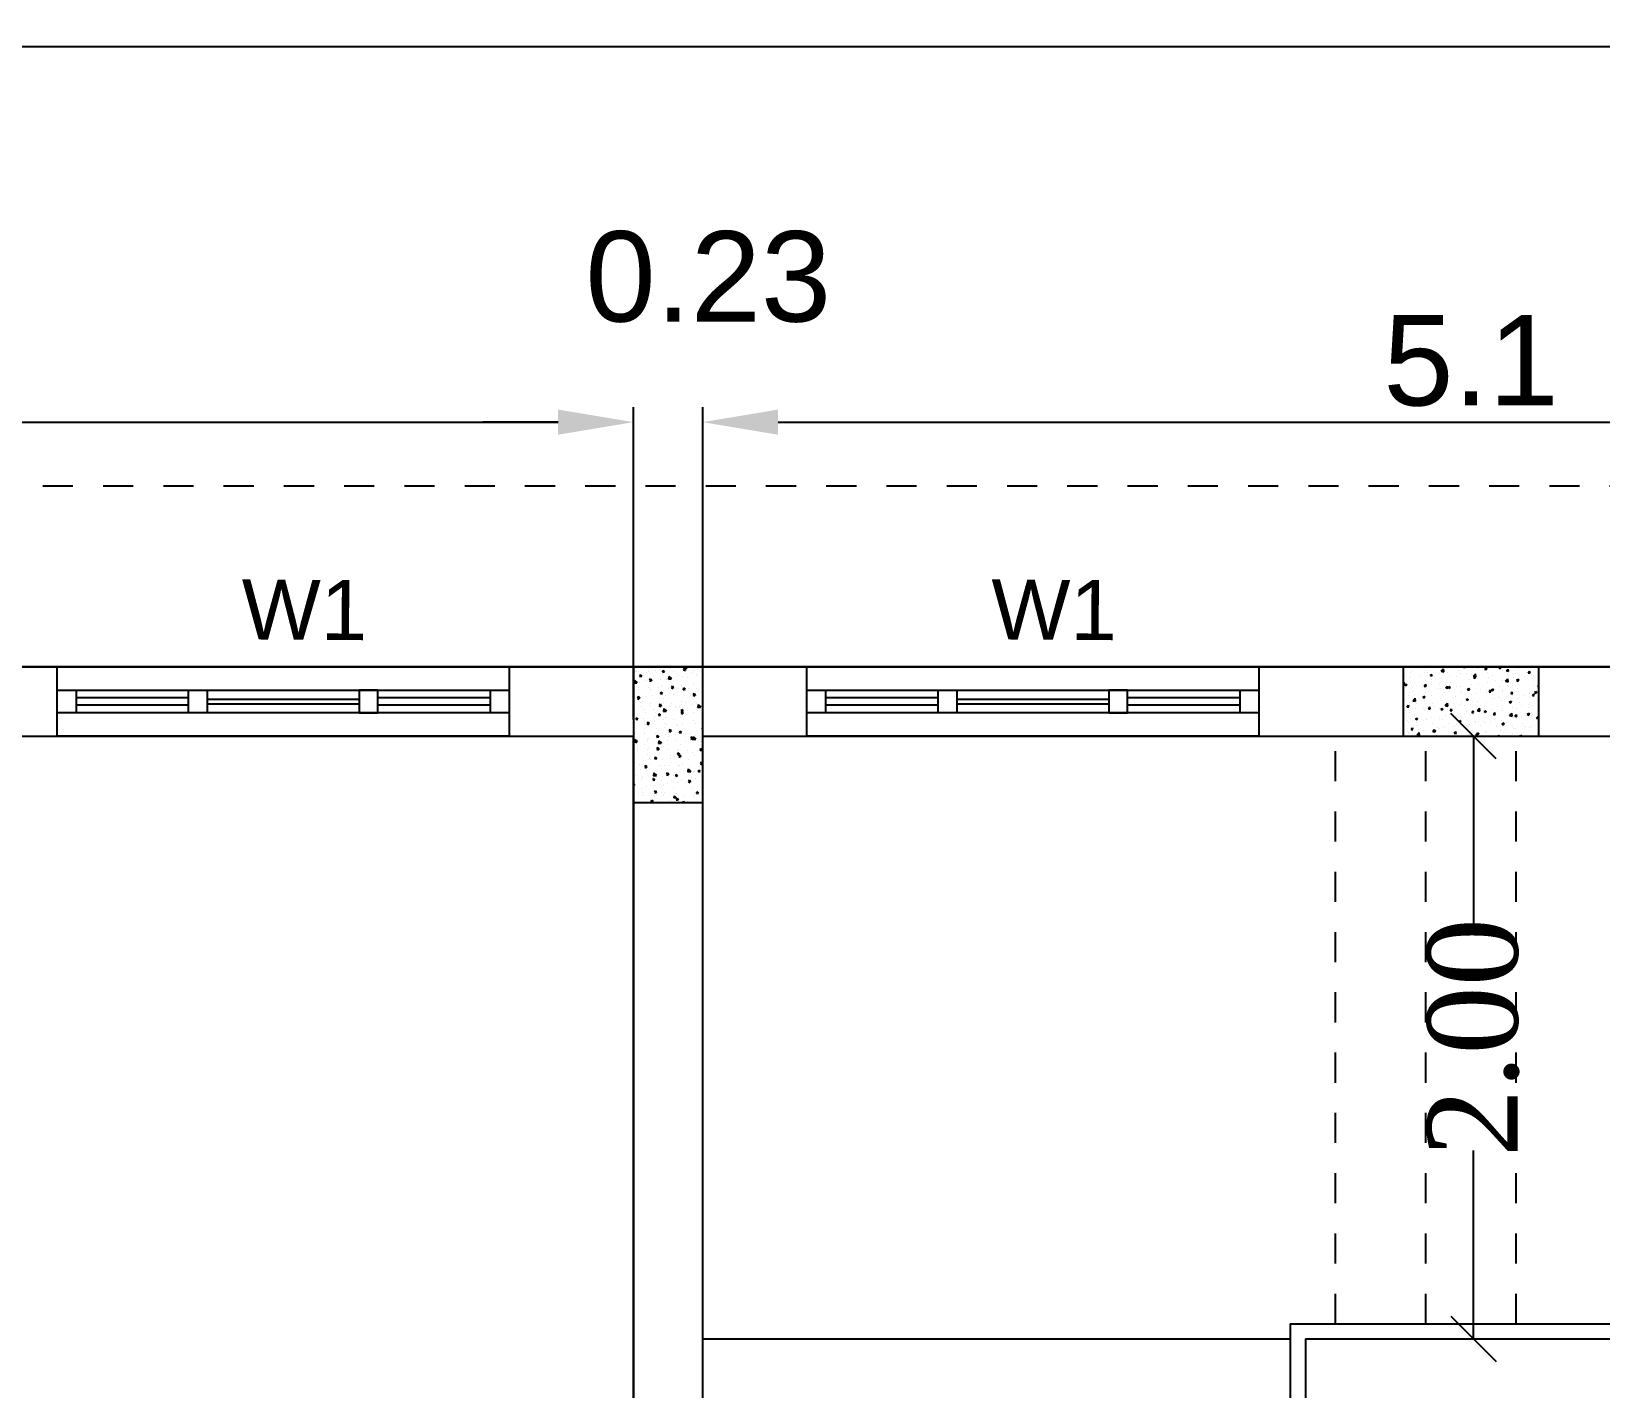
# Model space of a CAD drawing. Header units: metres. Extents: x 0 to 2048, y 111 to 219.
# Drawn here: x 1834.12 to 1839.33, y 174.94 to 179.44 of the extents above; entities that cross this region are included whole.
import ezdxf

# ---------------------------------------------------------------- set-up
doc = ezdxf.new("R2010")
doc.units = ezdxf.units.M
doc.header["$LTSCALE"] = 0.5
doc.header["$MEASUREMENT"] = 0
doc.header["$PDMODE"] = 3
doc.linetypes.add('( Dashed )', pattern=[0.75, 0.5, -0.25])
doc.linetypes.add('CONTIN', pattern=[0])
doc.layers.add('BLK_1_FLR_0_BLT_UP_AREA', color=27, linetype='Continuous')
doc.layers.add('BLK_1_FLR_0_REGULAR_ROOM_1', color=3, linetype='Continuous')
doc.layers.add('layout bou', color=1, linetype='Continuous', lineweight=60)
doc.layers.add('layout bou @ 1', color=1, linetype='Continuous', lineweight=60)
doc.styles.add('200LT_S', font='arial.ttf', dxfattribs={"height": 0.3})
doc.styles.add('Isa-', font='times.ttf')
doc.styles.add('PATTA & SITE', font='arial.ttf', dxfattribs={"height": 1.5})
doc.styles.get("Standard").update_dxf_attribs({"font": ''})
doc.styles.get('Standard').set_extended_font_data('Arial Black')
doc.dimstyles.new('Building Arrow', dxfattribs={"dimscale": 0, "dimtxt": 1, "dimasz": 1, "dimexe": 0.18, "dimexo": 0.0625, "dimgap": 0.09, "dimtad": 0, "dimdec": 1, "dimzin": 0, "dimdsep": 46, "dimtxsty": 'Standard', "dimcen": 0.09, "dimse1": 1, "dimse2": 1, "dimclrt": 7, "dimadec": 1, "dimazin": 0, "dimtfac": 1, "dimtdec": 1, "dimtofl": 0, "dimtmove": 0, "dimatfit": 3, "dimfxl": 0, "dimtolj": 1, "dimtzin": 0, "dimarcsym": 0})
doc.dimstyles.new('STANDARD$0', dxfattribs={"dimtxt": 0.5, "dimasz": 0.1, "dimexe": 2, "dimexo": 2, "dimgap": 0, "dimtad": 0, "dimzin": 0, "dimdsep": 46, "dimtxsty": 'Standard', "dimblk": 'OBLIQUE', "dimcen": -0.0625, "dimse1": 1, "dimse2": 1, "dimclrd": 3, "dimclre": 9, "dimadec": 0, "dimazin": 0, "dimtfac": 1, "dimtix": 1, "dimtofl": 0, "dimtmove": 2, "dimatfit": 3, "dimldrblk": 'OBLIQUE', "dimfxl": 0, "dimtolj": 1, "dimtzin": 0, "dimarcsym": 0})

# ---------------------------------------------------------------- blocks, each defined once
blk = doc.blocks.new('*D9')
at = {"layer": 'Defpoints', "color": 0, "lineweight": -3}
for p in [(1764.1257, 208.0316), (1764.1257, 208.0316), (1929.9765, 145.7045)]:
    blk.add_point(p, dxfattribs=at)
at = {"layer": 'layout bou', "color": 0, "lineweight": -2}
for p, q in [((1765.0618, 207.6799), (1845.0867, 177.6063)), ((1929.0405, 146.0562), (1849.0155, 176.1298))]:
    blk.add_line(p, q, dxfattribs=at)
at = {"layer": 'layout bou', "color": 0, "lineweight": -3}
for points in [[(1765.1204, 207.8359), (1765.0031, 207.5239), (1764.1257, 208.0316)], [(1929.0991, 146.2122), (1928.9818, 145.9002), (1929.9765, 145.7045)]]:
    blk.add_solid(points, dxfattribs=at)
at = {"layer": 'layout bou', "color": 7, "lineweight": 15, "insert": (1847.0511, 176.868), "char_height": 1, "attachment_point": 5, "rotation": 339.4036}
blk.add_mtext('\\A1;177.2', dxfattribs=at)
blk = doc.blocks.new('_Oblique')
at = {"color": 0, "linetype": 'ByBlock', "lineweight": -2}
blk.add_line((-0.5, -0.5), (0.5, 0.5), dxfattribs=at)
blk = doc.blocks.new('*D38')
at = {"color": 3, "lineweight": -2, "ltscale": 2}
for p, q in [((1838.9068, 177.1047), (1838.9068, 176.4796)), ((1838.9068, 175.1047), (1838.9068, 175.7297))]:
    blk.add_line(p, q, dxfattribs=at)
at = {"layer": 'Defpoints', "color": 0, "lineweight": -3, "ltscale": 2}
for p in [(1838.8989, 177.1047), (1838.9068, 177.1047), (1838.8989, 175.1047)]:
    blk.add_point(p, dxfattribs=at)
at = {"color": 3, "lineweight": -2, "ltscale": 2, "xscale": 0.15, "yscale": 0.15, "zscale": 0.15}
for p, rotation in [((1838.9068, 177.1047), 90), ((1838.9068, 175.1047), 270)]:
    blk.add_blockref('_Oblique', p, dxfattribs=dict(at, rotation=rotation))
at = {"color": 0, "lineweight": -3, "ltscale": 2, "insert": (1838.9068, 176.1047), "char_height": 0.3, "attachment_point": 5, "rotation": 90, "style": 'Isa-'}
blk.add_mtext('\\A1;2.00', dxfattribs=at)

msp = doc.modelspace()

# ---------------------------------------------------------------- linework, layer by layer
at = {"color": 7, "lineweight": -3}
for p, q in [((1822.67887, 179.39237), (1852.67887, 179.39237)), ((1831.21887, 178.14642), (1835.86887, 178.14642)), ((1835.86887, 178.14642), (1835.61887, 178.14642)), ((1836.59887, 178.14642), (1841.19887, 178.14642)), ((1836.59887, 178.14642), (1836.84887, 178.14642))]:
    msp.add_line(p, q, dxfattribs=at)
at = {"color": 252, "lineweight": -3}
for p, q in [((1836.11887, 177.15967), (1836.11887, 178.19642)), ((1836.11887, 177.15967), (1836.11887, 178.19642)), ((1836.34887, 177.15467), (1836.34887, 178.19642)), ((1836.34887, 177.15467), (1836.34887, 178.19642))]:
    msp.add_line(p, q, dxfattribs=at)
at = {"linetype": '( Dashed )', "lineweight": -3, "ltscale": 0.0008}
for p, q in [((1825.35887, 177.93467), (1853.52887, 177.93467)), ((1838.44887, 175.15467), (1838.44887, 177.10467)), ((1838.74887, 175.15467), (1838.74887, 177.10467)), ((1839.04887, 175.15467), (1839.04887, 177.10467))]:
    msp.add_line(p, q, dxfattribs=at)
at = {"color": 0, "lineweight": -3}
for p, q in [((1822.42887, 177.33467), (1852.92887, 177.33467)), ((1822.42887, 177.33467), (1852.92887, 177.33467)), ((1830.96887, 177.10467), (1836.11887, 177.10467)), ((1836.11887, 172.10467), (1836.11887, 177.10467)), ((1836.34887, 171.87467), (1836.34887, 177.10467)), ((1836.34887, 177.10467), (1841.44887, 177.10467))]:
    msp.add_line(p, q, dxfattribs=at)
at = {"color": 8, "lineweight": -3}
msp.add_line((1822.42887, 177.33467), (1852.92887, 177.33467), dxfattribs=at)
at = {"lineweight": -3}
for p, q in [((1834.20667, 177.33467, 0), (1835.70667, 177.33467, 0)), ((1836.12251, 177.28926), (1836.12113, 177.28037)), ((1836.12284, 177.28895), (1836.13096, 177.28116)), ((1836.12616, 177.31892), (1836.12616, 177.31892)), ((1836.12626, 177.33174), (1836.12626, 177.33174)), ((1836.12988, 177.31765), (1836.12988, 177.31765)), ((1836.13429, 177.32057), (1836.13429, 177.32057)), ((1836.14084, 177.30874), (1836.14032, 177.30276)), ((1836.14032, 177.30276), (1836.14658, 177.30392)), ((1836.14084, 177.30874), (1836.14659, 177.30392)), ((1836.16317, 177.31643), (1836.16317, 177.31643)), ((1836.16366, 177.29076), (1836.16366, 177.29076)), ((1836.17044, 177.3193), (1836.17044, 177.3193)), ((1836.17117, 177.29879), (1836.17117, 177.29879)), ((1836.17584, 177.29442), (1836.17248, 177.28944)), ((1836.17248, 177.28945), (1836.17853, 177.28742)), ((1836.17373, 177.29427), (1836.17373, 177.29427)), ((1836.17584, 177.29442), (1836.17853, 177.28742)), ((1836.17709, 177.31184), (1836.17709, 177.31184)), ((1836.19312, 177.32275), (1836.19312, 177.32275)), ((1836.19646, 177.31522), (1836.19646, 177.31522)), ((1836.20988, 177.29299), (1836.20988, 177.29299)), ((1836.21606, 177.32261), (1836.21554, 177.31663)), ((1836.21554, 177.31664), (1836.2218, 177.3178)), ((1836.21606, 177.32261), (1836.22181, 177.31779)), ((1836.22819, 177.29237), (1836.22819, 177.29237)), ((1836.22975, 177.314), (1836.22975, 177.314)), ((1836.23647, 177.30252), (1836.23509, 177.29363)), ((1836.2351, 177.29363), (1836.2446, 177.29474)), ((1836.2368, 177.30221), (1836.24492, 177.29442)), ((1836.24101, 177.32984), (1836.24101, 177.32984)), ((1836.25279, 177.31862), (1836.25279, 177.31862)), ((1836.26304, 177.31278), (1836.26304, 177.31278)), ((1836.26785, 177.30477), (1836.26785, 177.30477)), ((1836.28045, 177.30353), (1836.28045, 177.30353)), ((1836.28128, 177.32586), (1836.28128, 177.32586)), ((1836.28862, 177.32978), (1836.28526, 177.3248)), ((1836.28526, 177.32481), (1836.2913, 177.32278)), ((1836.28862, 177.32978), (1836.2913, 177.32278)), ((1836.29075, 177.33051), (1836.29702, 177.33167)), ((1836.29112, 177.33467), (1836.29076, 177.33051)), ((1836.29344, 177.33467), (1836.29703, 177.33167)), ((1836.29633, 177.31157), (1836.29633, 177.31157)), ((1836.2978, 177.29849), (1836.2978, 177.29849)), ((1836.3149, 177.3151), (1836.3149, 177.3151)), ((1836.31975, 177.32246), (1836.31975, 177.32246)), ((1836.32962, 177.31035), (1836.32962, 177.31035)), ((1836.33238, 177.30638), (1836.33238, 177.30638)), ((1836.69467, 177.33467, 0), (1838.19467, 177.33467)), ((1838.68608, 177.30556), (1838.68608, 177.30556)), ((1838.69344, 177.3007), (1838.69344, 177.3007)), ((1838.69819, 177.31542), (1838.69819, 177.31542)), ((1838.70216, 177.31818), (1838.70216, 177.31818)), ((1838.73131, 177.30569), (1838.73131, 177.30569)), ((1838.7444, 177.31557), (1838.7444, 177.31557)), ((1838.74748, 177.28854), (1838.74748, 177.28854)), ((1838.7487, 177.32183), (1838.7487, 177.32183)), ((1838.75554, 177.31593), (1838.75554, 177.31593)), ((1838.76278, 177.30667), (1838.76979, 177.30936)), ((1838.76278, 177.30667), (1838.76776, 177.30332)), ((1838.76775, 177.30332), (1838.76978, 177.30936)), ((1838.76836, 177.29361), (1838.76836, 177.29361)), ((1838.79447, 177.31401), (1838.79447, 177.31401)), ((1838.79942, 177.29603), (1838.79942, 177.29603)), ((1838.79949, 177.31969), (1838.80838, 177.31831)), ((1838.7998, 177.32002), (1838.80759, 177.32813)), ((1838.80064, 177.32932), (1838.80064, 177.32932)), ((1838.80272, 177.32558), (1838.80272, 177.32558)), ((1838.80838, 177.31831), (1838.80727, 177.32781)), ((1838.80892, 177.31367), (1838.80892, 177.31367)), ((1838.8195, 177.3173), (1838.8195, 177.3173)), ((1838.82668, 177.30362), (1838.82668, 177.30362)), ((1838.85076, 177.30308), (1838.85076, 177.30308)), ((1838.85738, 177.32229), (1838.85738, 177.32229)), ((1838.86231, 177.31141), (1838.86231, 177.31141)), ((1838.87336, 177.33348), (1838.87436, 177.33467)), ((1838.87336, 177.33348), (1838.87933, 177.33295)), ((1838.87933, 177.33295), (1838.87901, 177.33467)), ((1838.885, 177.31363), (1838.885, 177.31363)), ((1838.89422, 177.29116), (1838.89422, 177.29116)), ((1838.90128, 177.30948), (1838.90128, 177.30948)), ((1838.90621, 177.30314), (1838.9151, 177.30176)), ((1838.9065, 177.29866), (1838.9135, 177.30135)), ((1838.9065, 177.29866), (1838.91147, 177.29531)), ((1838.90653, 177.30346), (1838.91431, 177.31158)), ((1838.91147, 177.29531), (1838.91349, 177.30135)), ((1838.9151, 177.30176), (1838.914, 177.31126)), ((1838.91569, 177.30916), (1838.91569, 177.30916)), ((1838.91926, 177.29446), (1838.91926, 177.29446)), ((1838.92053, 177.3306), (1838.92053, 177.3306)), ((1838.94332, 177.32364), (1838.94332, 177.32364)), ((1838.94508, 177.3272), (1838.9499, 177.33295)), ((1838.94508, 177.3272), (1838.95106, 177.32668)), ((1838.94557, 177.3339), (1838.94557, 177.3339)), ((1838.95106, 177.32668), (1838.9499, 177.33294)), ((1838.95321, 177.31698), (1838.95321, 177.31698)), ((1838.95713, 177.29944), (1838.95713, 177.29944)), ((1838.96907, 177.3069), (1838.96907, 177.3069)), ((1838.98151, 177.28865), (1838.98151, 177.28865)), ((1838.99052, 177.33092), (1838.99752, 177.3336)), ((1838.99052, 177.33092), (1838.99549, 177.32756)), ((1838.99549, 177.32756), (1838.99752, 177.3336)), ((1839.00164, 177.33365), (1839.00164, 177.33365)), ((1839.00334, 177.29073), (1839.00334, 177.29073)), ((1839.00456, 177.32402), (1839.00456, 177.32402)), ((1839.01294, 177.28658), (1839.02183, 177.2852)), ((1839.01325, 177.28691), (1839.02104, 177.29503)), ((1839.01681, 177.32093), (1839.02163, 177.32667)), ((1839.01681, 177.32093), (1839.02279, 177.3204)), ((1839.02029, 177.30776), (1839.02029, 177.30776)), ((1839.02182, 177.28521), (1839.02072, 177.29471)), ((1839.02278, 177.3204), (1839.02163, 177.32667)), ((1839.02245, 177.30465), (1839.02245, 177.30465)), ((1839.03983, 177.29866), (1839.03983, 177.29866)), ((1839.04532, 177.31105), (1839.04532, 177.31105)), ((1839.05021, 177.29065), (1839.05721, 177.29334)), ((1839.05021, 177.29065), (1839.05518, 177.2873)), ((1839.05385, 177.29713), (1839.05385, 177.29713)), ((1839.05507, 177.33042), (1839.05507, 177.33042)), ((1839.05518, 177.2873), (1839.05721, 177.29334)), ((1839.07583, 177.30239), (1839.07583, 177.30239)), ((1839.08319, 177.31604), (1839.08319, 177.31604)), ((1839.08853, 177.31465), (1839.09451, 177.31413)), ((1839.08854, 177.31465), (1839.09336, 177.3204)), ((1839.09451, 177.31413), (1839.09335, 177.32039)), ((1839.09815, 177.30867), (1839.09815, 177.30867)), ((1839.10579, 177.30463), (1839.10579, 177.30463)), ((1839.12004, 177.28491), (1839.12004, 177.28491)), ((1834.6422, 177.23212, 0), (1834.26889, 177.23212, 0)), ((1835.64445, 177.23212, 0), (1835.27114, 177.23212, 0)), ((1836.12113, 177.28037), (1836.13063, 177.28148)), ((1836.12401, 177.27835), (1836.12401, 177.27835)), ((1836.13558, 177.23473), (1836.13222, 177.22975)), ((1836.13457, 177.23701), (1836.13404, 177.23103)), ((1836.13404, 177.23104), (1836.14031, 177.23219)), ((1836.13457, 177.23701), (1836.14031, 177.23219)), ((1836.13558, 177.23473), (1836.13826, 177.22773)), ((1836.13617, 177.2606), (1836.13617, 177.2606)), ((1836.13629, 177.26714), (1836.13629, 177.26714)), ((1836.13928, 177.2827), (1836.13928, 177.2827)), ((1836.1614, 177.23737), (1836.1614, 177.23737)), ((1836.16958, 177.26592), (1836.16958, 177.26592)), ((1836.17484, 177.25846), (1836.17484, 177.25846)), ((1836.17872, 177.25639), (1836.17872, 177.25639)), ((1836.18118, 177.24047), (1836.18118, 177.24047)), ((1836.20287, 177.26471), (1836.20287, 177.26471)), ((1836.20313, 177.26443), (1836.20313, 177.26443)), ((1836.20979, 177.25089), (1836.20926, 177.24491)), ((1836.20926, 177.24491), (1836.21553, 177.24607)), ((1836.20979, 177.25089), (1836.21553, 177.24606)), ((1836.21317, 177.26796), (1836.21317, 177.26796)), ((1836.22594, 177.23899), (1836.22594, 177.23899)), ((1836.23615, 177.26349), (1836.23615, 177.26349)), ((1836.24835, 177.27009), (1836.245, 177.26511)), ((1836.245, 177.26512), (1836.25104, 177.26309)), ((1836.24835, 177.27009), (1836.25104, 177.26309)), ((1836.24932, 177.26669), (1836.24932, 177.26669)), ((1836.25262, 177.24165), (1836.25262, 177.24165)), ((1836.2628, 177.2603), (1836.2628, 177.2603)), ((1836.26559, 177.25139), (1836.26559, 177.25139)), ((1836.26944, 177.26227), (1836.26944, 177.26227)), ((1836.27902, 177.27247), (1836.27902, 177.27247)), ((1836.28501, 177.26476), (1836.28448, 177.25878)), ((1836.28448, 177.25879), (1836.29075, 177.25994)), ((1836.28501, 177.26476), (1836.29075, 177.25994)), ((1836.28876, 177.24038), (1836.28876, 177.24038)), ((1836.30273, 177.26106), (1836.30273, 177.26106)), ((1836.30781, 177.24018), (1836.30781, 177.24018)), ((1836.32087, 177.24576), (1836.31751, 177.24078)), ((1836.31751, 177.24079), (1836.32356, 177.23876)), ((1836.31989, 177.27723), (1836.31989, 177.27723)), ((1836.32087, 177.24576), (1836.32356, 177.23875)), ((1836.32976, 177.26414), (1836.32976, 177.26414)), ((1836.33012, 177.253), (1836.33012, 177.253)), ((1836.33602, 177.25984), (1836.33602, 177.25984)), ((1837.1302, 177.23212, 0), (1836.75689, 177.23212, 0)), ((1838.13245, 177.23212, 0), (1837.75914, 177.23212, 0)), ((1838.67387, 177.27925), (1838.67688, 177.28283)), ((1838.67387, 177.27693), (1838.67803, 177.27656)), ((1838.67803, 177.27656), (1838.67687, 177.28283)), ((1838.67876, 177.27442), (1838.68576, 177.27711)), ((1838.67876, 177.27442), (1838.68374, 177.27106)), ((1838.68269, 177.26708), (1838.68269, 177.26708)), ((1838.68373, 177.27106), (1838.68576, 177.27711)), ((1838.68992, 177.23859), (1838.68992, 177.23859)), ((1838.69576, 177.24885), (1838.69576, 177.24885)), ((1838.69697, 177.28214), (1838.69697, 177.28214)), ((1838.70377, 177.25365), (1838.70377, 177.25365)), ((1838.70501, 177.26625), (1838.70501, 177.26625)), ((1838.71005, 177.2836), (1838.71005, 177.2836)), ((1838.73607, 177.26483), (1838.73607, 177.26483)), ((1838.73845, 177.23416), (1838.74545, 177.23684)), ((1838.73845, 177.23416), (1838.74343, 177.2308)), ((1838.74186, 177.23512), (1838.74186, 177.23512)), ((1838.74342, 177.2308), (1838.74545, 177.23685)), ((1838.74378, 177.27081), (1838.7486, 177.27655)), ((1838.74378, 177.27081), (1838.74976, 177.27029)), ((1838.74627, 177.25525), (1838.74627, 177.25525)), ((1838.74824, 177.2486), (1838.74824, 177.2486)), ((1838.74975, 177.27028), (1838.7486, 177.27655)), ((1838.75715, 177.25139), (1838.75715, 177.25139)), ((1838.76689, 177.23842), (1838.76689, 177.23842)), ((1838.76816, 177.27456), (1838.76816, 177.27456)), ((1838.78945, 177.26257), (1838.78945, 177.26257)), ((1838.7932, 177.27786), (1838.7932, 177.27786)), ((1838.79821, 177.26275), (1838.79821, 177.26275)), ((1838.80476, 177.2434), (1838.80476, 177.2434)), ((1838.80656, 177.25861), (1838.80656, 177.25861)), ((1838.81053, 177.24914), (1838.81053, 177.24914)), ((1838.81551, 177.26453), (1838.82033, 177.27028)), ((1838.81551, 177.26453), (1838.82148, 177.26401)), ((1838.82148, 177.26401), (1838.82032, 177.27028)), ((1838.82248, 177.26641), (1838.82948, 177.2691)), ((1838.82248, 177.26641), (1838.82745, 177.26305)), ((1838.82745, 177.26306), (1838.82947, 177.2691)), ((1838.83107, 177.28285), (1838.83107, 177.28285)), ((1838.84283, 177.26031), (1838.84283, 177.26031)), ((1838.84833, 177.2365), (1838.84833, 177.2365)), ((1838.84955, 177.26979), (1838.84955, 177.26979)), ((1838.86392, 177.24688), (1838.86392, 177.24688)), ((1838.86487, 177.26862), (1838.86487, 177.26862)), ((1838.86792, 177.25172), (1838.86792, 177.25172)), ((1838.88723, 177.25826), (1838.89205, 177.264)), ((1838.88723, 177.25826), (1838.89321, 177.25774)), ((1838.8932, 177.25773), (1838.89205, 177.264)), ((1838.89295, 177.25502), (1838.89295, 177.25502)), ((1838.89621, 177.25806), (1838.89621, 177.25806)), ((1838.89884, 177.2429), (1838.89884, 177.2429)), ((1838.90006, 177.27619), (1838.90006, 177.27619)), ((1838.9173, 177.24463), (1838.9173, 177.24463)), ((1838.92319, 177.27864), (1838.92319, 177.27864)), ((1838.93082, 177.26), (1838.93082, 177.26)), ((1838.9496, 177.2558), (1838.9496, 177.2558)), ((1838.95078, 177.2504), (1838.95078, 177.2504)), ((1838.952, 177.28369), (1838.952, 177.28369)), ((1838.95896, 177.25198), (1838.96378, 177.25773)), ((1838.95896, 177.25198), (1838.96494, 177.25146)), ((1838.96493, 177.25146), (1838.96377, 177.25773)), ((1838.96619, 177.2584), (1838.97319, 177.26109)), ((1838.96619, 177.2584), (1838.97116, 177.25505)), ((1838.97068, 177.24237), (1838.97068, 177.24237)), ((1838.97116, 177.25505), (1838.97319, 177.26109)), ((1838.99271, 177.23217), (1838.99271, 177.23217)), ((1838.99398, 177.26832), (1838.99398, 177.26832)), ((1839.00213, 177.25744), (1839.00213, 177.25744)), ((1839.00298, 177.25355), (1839.00298, 177.25355)), ((1839.01901, 177.27161), (1839.01901, 177.27161)), ((1839.02406, 177.24012), (1839.02406, 177.24012)), ((1839.03058, 177.23716), (1839.03058, 177.23716)), ((1839.03068, 177.24571), (1839.03551, 177.25145)), ((1839.03068, 177.24571), (1839.03666, 177.24519)), ((1839.03666, 177.24518), (1839.0355, 177.25145)), ((1839.0357, 177.23899), (1839.0357, 177.23899)), ((1839.05264, 177.26384), (1839.05264, 177.26384)), ((1839.05636, 177.25129), (1839.05636, 177.25129)), ((1839.05689, 177.2766), (1839.05689, 177.2766)), ((1839.07745, 177.23786), (1839.07745, 177.23786)), ((1839.09374, 177.24547), (1839.09374, 177.24547)), ((1839.09402, 177.249), (1839.09402, 177.249)), ((1839.10241, 177.23943), (1839.10723, 177.24518)), ((1839.10241, 177.23943), (1839.10839, 177.23891)), ((1839.10336, 177.23805), (1839.10336, 177.23805)), ((1839.10458, 177.27134), (1839.10458, 177.27134)), ((1839.10838, 177.23891), (1839.10723, 177.24518)), ((1839.10974, 177.24904), (1839.10974, 177.24904)), ((1839.1099, 177.25039), (1839.1169, 177.25308)), ((1839.1099, 177.25039), (1839.11488, 177.24704)), ((1839.11487, 177.24704), (1839.1169, 177.25308)), ((1839.11877, 177.24877), (1839.11877, 177.24877)), ((1839.11966, 177.27003), (1839.12387, 177.26938)), ((1839.11997, 177.27036), (1839.12387, 177.27442)), ((1834.6422, 177.20723, 0), (1834.26889, 177.20723, 0)), ((1835.20892, 177.22593, 0), (1834.70442, 177.22592, 0)), ((1835.20892, 177.21099, 0), (1834.70442, 177.21099, 0)), ((1835.64445, 177.20723, 0), (1835.27114, 177.20723, 0)), ((1836.12175, 177.22497), (1836.12175, 177.22497)), ((1836.13222, 177.22976), (1836.13827, 177.22773)), ((1836.14378, 177.2152), (1836.14378, 177.2152)), ((1836.14618, 177.20228), (1836.14618, 177.20228)), ((1836.14759, 177.21954), (1836.14759, 177.21954)), ((1836.15089, 177.19451), (1836.15089, 177.19451)), ((1836.15915, 177.18399), (1836.15915, 177.18399)), ((1836.17258, 177.20508), (1836.17258, 177.20508)), ((1836.17707, 177.21398), (1836.17707, 177.21398)), ((1836.18703, 177.19324), (1836.18703, 177.19324)), ((1836.19119, 177.18215), (1836.19119, 177.18215)), ((1836.20809, 177.2104), (1836.20474, 177.20542)), ((1836.20474, 177.20543), (1836.21078, 177.2034)), ((1836.20809, 177.2104), (1836.21078, 177.20339)), ((1836.21036, 177.21277), (1836.21036, 177.21277)), ((1836.21314, 177.20611), (1836.21314, 177.20611)), ((1836.21816, 177.23009), (1836.21816, 177.23009)), ((1836.21992, 177.1958), (1836.21854, 177.1869)), ((1836.21855, 177.18691), (1836.22804, 177.18801)), ((1836.22025, 177.19548), (1836.22837, 177.18769)), ((1836.22368, 177.1856), (1836.22368, 177.1856)), ((1836.24365, 177.21155), (1836.24365, 177.21155)), ((1836.2576, 177.20378), (1836.2576, 177.20378)), ((1836.26333, 177.19801), (1836.26333, 177.19801)), ((1836.27281, 177.20198), (1836.27281, 177.20198)), ((1836.27677, 177.21909), (1836.27677, 177.21909)), ((1836.27694, 177.21034), (1836.27694, 177.21034)), ((1836.28061, 177.18607), (1836.27725, 177.18109)), ((1836.27725, 177.1811), (1836.2833, 177.17907)), ((1836.2782, 177.18706), (1836.28447, 177.18822)), ((1836.27873, 177.19303), (1836.27821, 177.18706)), ((1836.27873, 177.19303), (1836.28448, 177.18821)), ((1836.28061, 177.18607), (1836.28329, 177.17906)), ((1836.29206, 177.21534), (1836.29206, 177.21534)), ((1836.31023, 177.20912), (1836.31023, 177.20912)), ((1836.31782, 177.18186), (1836.31782, 177.18186)), ((1836.32787, 177.19962), (1836.32787, 177.19962)), ((1836.3282, 177.21407), (1836.3282, 177.21407)), ((1836.3315, 177.18904), (1836.3315, 177.18904)), ((1836.33388, 177.20905), (1836.3325, 177.20016)), ((1836.33251, 177.20016), (1836.34201, 177.20127)), ((1836.33421, 177.20874), (1836.34233, 177.20095)), ((1836.33977, 177.20582), (1836.33977, 177.20582)), ((1836.34352, 177.2079), (1836.34352, 177.2079)), ((1837.1302, 177.20723, 0), (1836.75689, 177.20723, 0)), ((1837.69692, 177.22593, 0), (1837.19242, 177.22592, 0)), ((1837.69692, 177.21099, 0), (1837.19242, 177.21099, 0)), ((1838.13245, 177.20723, 0), (1837.75914, 177.20723, 0)), ((1838.6787, 177.22681), (1838.6787, 177.22681)), ((1838.68593, 177.20186), (1838.69075, 177.20761)), ((1838.68593, 177.20187), (1838.69191, 177.20134)), ((1838.6919, 177.20134), (1838.69075, 177.20761)), ((1838.69332, 177.18227), (1838.69332, 177.18227)), ((1838.69454, 177.21556), (1838.69454, 177.21556)), ((1838.70602, 177.22228), (1838.71491, 177.2209)), ((1838.70633, 177.2226), (1838.71412, 177.23072)), ((1838.71491, 177.2209), (1838.7138, 177.2304)), ((1838.71555, 177.19568), (1838.71555, 177.19568)), ((1838.71617, 177.214), (1838.71617, 177.214)), ((1838.74058, 177.19898), (1838.74058, 177.19898)), ((1838.74383, 177.18867), (1838.74383, 177.18867)), ((1838.74411, 177.18894), (1838.74411, 177.18894)), ((1838.74505, 177.22196), (1838.74505, 177.22196)), ((1838.75766, 177.19559), (1838.76248, 177.20134)), ((1838.75766, 177.19559), (1838.76363, 177.19507)), ((1838.76363, 177.19506), (1838.76247, 177.20133)), ((1838.76955, 177.21174), (1838.76955, 177.21174)), ((1838.77846, 177.20396), (1838.77846, 177.20396)), ((1838.79577, 177.19617), (1838.79577, 177.19617)), ((1838.79699, 177.22946), (1838.79699, 177.22946)), ((1838.79814, 177.19389), (1838.80515, 177.19658)), ((1838.79814, 177.1939), (1838.80312, 177.19054)), ((1838.80243, 177.19895), (1838.80243, 177.19895)), ((1838.80311, 177.19054), (1838.80514, 177.19658)), ((1838.81275, 177.20572), (1838.82164, 177.20434)), ((1838.81306, 177.20605), (1838.82085, 177.21417)), ((1838.82163, 177.20435), (1838.82053, 177.21385)), ((1838.82294, 177.20948), (1838.82294, 177.20948)), ((1838.82938, 177.18931), (1838.8342, 177.19506)), ((1838.82938, 177.18931), (1838.83536, 177.18879)), ((1838.83535, 177.18879), (1838.8342, 177.19506)), ((1838.84161, 177.21228), (1838.84161, 177.21228)), ((1838.84712, 177.20321), (1838.84712, 177.20321)), ((1838.86075, 177.20896), (1838.86075, 177.20896)), ((1838.86664, 177.21557), (1838.86664, 177.21557)), ((1838.87632, 177.20723), (1838.87632, 177.20723)), ((1838.87821, 177.18112), (1838.87821, 177.18112)), ((1838.88217, 177.22615), (1838.88917, 177.22884)), ((1838.88217, 177.22615), (1838.88714, 177.22279)), ((1838.88471, 177.187), (1838.88471, 177.187)), ((1838.88714, 177.22279), (1838.88916, 177.22884)), ((1838.89763, 177.20961), (1838.89763, 177.20961)), ((1838.90111, 177.18304), (1838.90593, 177.18878)), ((1838.90111, 177.18304), (1838.90708, 177.18252)), ((1838.90452, 177.22056), (1838.90452, 177.22056)), ((1838.90708, 177.18251), (1838.90592, 177.18878)), ((1838.91906, 177.21897), (1838.91906, 177.21897)), ((1838.91947, 177.18917), (1838.92836, 177.18779)), ((1838.91978, 177.1895), (1838.92757, 177.19762)), ((1838.92836, 177.1878), (1838.92725, 177.19729)), ((1838.9297, 177.20497), (1838.9297, 177.20497)), ((1838.94137, 177.18943), (1838.94137, 177.18943)), ((1838.94186, 177.18589), (1838.94886, 177.18857)), ((1838.94186, 177.18589), (1838.94683, 177.18253)), ((1838.94303, 177.19701), (1838.94303, 177.19701)), ((1838.94683, 177.18253), (1838.94885, 177.18857)), ((1838.94835, 177.18382), (1838.94835, 177.18382)), ((1838.94957, 177.21711), (1838.94957, 177.21711)), ((1838.9664, 177.19273), (1838.9664, 177.19273)), ((1838.96767, 177.22887), (1838.96767, 177.22887)), ((1838.97283, 177.17676), (1838.97765, 177.18251)), ((1838.97738, 177.22898), (1838.97738, 177.22898)), ((1838.97881, 177.17624), (1838.97765, 177.18251)), ((1838.98308, 177.20272), (1838.98308, 177.20272)), ((1838.99969, 177.19086), (1838.99969, 177.19086)), ((1839.00091, 177.22415), (1839.00091, 177.22415)), ((1839.00134, 177.20702), (1839.00134, 177.20702)), ((1839.00427, 177.19772), (1839.00427, 177.19772)), ((1839.02588, 177.21814), (1839.03288, 177.22083)), ((1839.02588, 177.21814), (1839.03085, 177.21478)), ((1839.02651, 177.17295), (1839.0343, 177.18107)), ((1839.03085, 177.21479), (1839.03288, 177.22083)), ((1839.03508, 177.17125), (1839.03398, 177.18074)), ((1839.03647, 177.20046), (1839.03647, 177.20046)), ((1839.0502, 177.19726), (1839.0502, 177.19726)), ((1839.05142, 177.23055), (1839.05142, 177.23055)), ((1839.05966, 177.21703), (1839.05966, 177.21703)), ((1839.06743, 177.20603), (1839.06743, 177.20603)), ((1839.08557, 177.17788), (1839.09257, 177.18057)), ((1839.08985, 177.19821), (1839.08985, 177.19821)), ((1839.09054, 177.17452), (1839.09257, 177.18057)), ((1839.09246, 177.20933), (1839.09246, 177.20933)), ((1839.09785, 177.18204), (1839.09785, 177.18204)), ((1839.10214, 177.20476), (1839.10214, 177.20476)), ((1839.11798, 177.22704), (1839.11798, 177.22704)), ((1836.11949, 177.17159), (1836.11949, 177.17159)), ((1836.12829, 177.16528), (1836.12777, 177.15931)), ((1836.12777, 177.15931), (1836.13403, 177.16047)), ((1836.12829, 177.16528), (1836.13404, 177.16046)), ((1836.15083, 177.16386), (1836.15083, 177.16386)), ((1836.15587, 177.15664), (1836.15587, 177.15664)), ((1836.15619, 177.14396), (1836.15619, 177.14396)), ((1836.15689, 177.13061), (1836.15689, 177.13061)), ((1836.16783, 177.15071), (1836.16447, 177.14573)), ((1836.16448, 177.14574), (1836.17052, 177.14371)), ((1836.16783, 177.15071), (1836.17052, 177.1437)), ((1836.17033, 177.15169), (1836.17033, 177.15169)), ((1836.18411, 177.16264), (1836.18411, 177.16264)), ((1836.19033, 177.1682), (1836.19033, 177.1682)), ((1836.19532, 177.13033), (1836.19532, 177.13033)), ((1836.20351, 177.17916), (1836.20299, 177.17318)), ((1836.20299, 177.17319), (1836.20925, 177.17434)), ((1836.20351, 177.17916), (1836.20926, 177.17434)), ((1836.2174, 177.16142), (1836.2174, 177.16142)), ((1836.22143, 177.13222), (1836.22143, 177.13222)), ((1836.22316, 177.14779), (1836.22316, 177.14779)), ((1836.22647, 177.16693), (1836.22647, 177.16693)), ((1836.22977, 177.1419), (1836.22977, 177.1419)), ((1836.25069, 177.16021), (1836.25069, 177.16021)), ((1836.26108, 177.14462), (1836.26108, 177.14462)), ((1836.26592, 177.14062), (1836.26592, 177.14062)), ((1836.27451, 177.16571), (1836.27451, 177.16571)), ((1836.28282, 177.14367), (1836.28282, 177.14367)), ((1836.28398, 177.15899), (1836.28398, 177.15899)), ((1836.29704, 177.17747), (1836.29704, 177.17747)), ((1836.31727, 177.15778), (1836.31727, 177.15778)), ((1836.32561, 177.14624), (1836.32561, 177.14624)), ((1836.33648, 177.15116), (1836.33648, 177.15116)), ((1836.34767, 177.13518), (1836.34715, 177.12921)), ((1836.34715, 177.12921), (1836.34887, 177.12953)), ((1836.34767, 177.13518), (1836.34887, 177.13418)), ((1838.68579, 177.17893), (1838.68579, 177.17893)), ((1838.68924, 177.15624), (1838.68924, 177.15624)), ((1838.69211, 177.14898), (1838.69211, 177.14898)), ((1838.6967, 177.1629), (1838.6967, 177.1629)), ((1838.6998, 177.12665), (1838.70463, 177.13239)), ((1838.70578, 177.12612), (1838.70462, 177.13239)), ((1838.70975, 177.15697), (1838.70975, 177.15697)), ((1838.71412, 177.16164), (1838.72112, 177.16433)), ((1838.71412, 177.16164), (1838.7191, 177.15829)), ((1838.71428, 177.15954), (1838.71428, 177.15954)), ((1838.71778, 177.14946), (1838.71778, 177.14946)), ((1838.71909, 177.15829), (1838.72112, 177.16433)), ((1838.74262, 177.15538), (1838.74262, 177.15538)), ((1838.75008, 177.16064), (1838.75008, 177.16064)), ((1838.75215, 177.16452), (1838.75215, 177.16452)), ((1838.76807, 177.16698), (1838.76807, 177.16698)), ((1838.77117, 177.14721), (1838.77117, 177.14721)), ((1838.789, 177.1334), (1838.789, 177.1334)), ((1838.79334, 177.12959), (1838.79334, 177.12959)), ((1838.79456, 177.16288), (1838.79456, 177.16288)), ((1838.80346, 177.15838), (1838.80346, 177.15838)), ((1838.80626, 177.13199), (1838.80626, 177.13199)), ((1838.81403, 177.13669), (1838.81403, 177.13669)), ((1838.8153, 177.17284), (1838.8153, 177.17284)), ((1838.82455, 177.14495), (1838.82455, 177.14495)), ((1838.82639, 177.17699), (1838.82639, 177.17699)), ((1838.84034, 177.17613), (1838.84034, 177.17613)), ((1838.84468, 177.13663), (1838.84468, 177.13663)), ((1838.8459, 177.16992), (1838.8459, 177.16992)), ((1838.8519, 177.14168), (1838.8519, 177.14168)), ((1838.85685, 177.15613), (1838.85685, 177.15613)), ((1838.85783, 177.15363), (1838.86484, 177.15632)), ((1838.85783, 177.15363), (1838.86281, 177.15028)), ((1838.8628, 177.15028), (1838.86483, 177.15632)), ((1838.86458, 177.142), (1838.86458, 177.142)), ((1838.87793, 177.1427), (1838.87793, 177.1427)), ((1838.8952, 177.14303), (1838.8952, 177.14303)), ((1838.89641, 177.17632), (1838.89641, 177.17632)), ((1838.91023, 177.15387), (1838.91023, 177.15387)), ((1838.91506, 177.14999), (1838.91506, 177.14999)), ((1838.9229, 177.15201), (1838.9229, 177.15201)), ((1838.93131, 177.14044), (1838.93131, 177.14044)), ((1838.94009, 177.15329), (1838.94009, 177.15329)), ((1838.94713, 177.15053), (1838.94713, 177.15053)), ((1838.96361, 177.15162), (1838.96361, 177.15162)), ((1838.97283, 177.17676), (1838.97881, 177.17624)), ((1838.97797, 177.15827), (1838.97797, 177.15827)), ((1838.98122, 177.16202), (1838.98122, 177.16202)), ((1838.9847, 177.13819), (1838.9847, 177.13819)), ((1838.99848, 177.15757), (1838.99848, 177.15757)), ((1839.00155, 177.14562), (1839.00855, 177.14831)), ((1839.00155, 177.14562), (1839.00652, 177.14227)), ((1839.00652, 177.14227), (1839.00854, 177.14831)), ((1839.01699, 177.14936), (1839.01699, 177.14936)), ((1839.02619, 177.17262), (1839.03509, 177.17124)), ((1839.03808, 177.13593), (1839.03808, 177.13593)), ((1839.03954, 177.17203), (1839.03954, 177.17203)), ((1839.03985, 177.13044), (1839.03985, 177.13044)), ((1839.04112, 177.16659), (1839.04112, 177.16659)), ((1839.04456, 177.17049), (1839.04938, 177.17623)), ((1839.04456, 177.17049), (1839.05054, 177.16997)), ((1839.04777, 177.13068), (1839.04777, 177.13068)), ((1839.04899, 177.16397), (1839.04899, 177.16397)), ((1839.05053, 177.16996), (1839.04938, 177.17623)), ((1839.06616, 177.16988), (1839.06616, 177.16988)), ((1839.07037, 177.14711), (1839.07037, 177.14711)), ((1839.07772, 177.13543), (1839.07772, 177.13543)), ((1839.08557, 177.17788), (1839.09054, 177.17452)), ((1839.09146, 177.13367), (1839.09146, 177.13367)), ((1839.09971, 177.13818), (1839.09971, 177.13818)), ((1839.10093, 177.17147), (1839.10093, 177.17147)), ((1839.10403, 177.17487), (1839.10403, 177.17487)), ((1839.11629, 177.16421), (1839.12111, 177.16996)), ((1839.11629, 177.16421), (1839.12226, 177.16369)), ((1839.12226, 177.16369), (1839.1211, 177.16996)), ((1839.12376, 177.14485), (1839.12376, 177.14485)), ((1836.12202, 177.09356), (1836.12149, 177.08758)), ((1836.12149, 177.08759), (1836.12776, 177.08874)), ((1836.12202, 177.09356), (1836.12776, 177.08874)), ((1836.12394, 177.11456), (1836.12394, 177.11456)), ((1836.12757, 177.09102), (1836.12421, 177.08604)), ((1836.12421, 177.08605), (1836.13026, 177.08402)), ((1836.12475, 177.11979), (1836.12475, 177.11979)), ((1836.12757, 177.09102), (1836.13026, 177.08401)), ((1836.12804, 177.09475), (1836.12804, 177.09475)), ((1836.15464, 177.07723), (1836.15464, 177.07723)), ((1836.15723, 177.11335), (1836.15723, 177.11335)), ((1836.16419, 177.09348), (1836.16419, 177.09348)), ((1836.1662, 177.08564), (1836.1662, 177.08564)), ((1836.16807, 177.09831), (1836.16807, 177.09831)), ((1836.19052, 177.11213), (1836.19052, 177.11213)), ((1836.19724, 177.10743), (1836.19671, 177.10146)), ((1836.19671, 177.10146), (1836.20298, 177.10262)), ((1836.19724, 177.10743), (1836.20298, 177.10261)), ((1836.2012, 177.12383), (1836.2012, 177.12383)), ((1836.20337, 177.08907), (1836.20199, 177.08018)), ((1836.20199, 177.08018), (1836.21149, 177.08129)), ((1836.2037, 177.08876), (1836.21182, 177.08097)), ((1836.21917, 177.07884), (1836.21917, 177.07884)), ((1836.22381, 177.11091), (1836.22381, 177.11091)), ((1836.23317, 177.08948), (1836.23317, 177.08948)), ((1836.23476, 177.10402), (1836.23476, 177.10402)), ((1836.24034, 177.12637), (1836.23699, 177.1214)), ((1836.23699, 177.1214), (1836.24303, 177.11938)), ((1836.24034, 177.12637), (1836.24303, 177.11937)), ((1836.2571, 177.1097), (1836.2571, 177.1097)), ((1836.25882, 177.09124), (1836.25882, 177.09124)), ((1836.26921, 177.11559), (1836.26921, 177.11559)), ((1836.27246, 177.12131), (1836.27193, 177.11533)), ((1836.27193, 177.11534), (1836.2782, 177.11649)), ((1836.27226, 177.11233), (1836.27226, 177.11233)), ((1836.27246, 177.12131), (1836.2782, 177.11649)), ((1836.2742, 177.07772), (1836.2742, 177.07772)), ((1836.29038, 177.10848), (1836.29038, 177.10848)), ((1836.29283, 177.08535), (1836.29283, 177.08535)), ((1836.30536, 177.11432), (1836.30536, 177.11432)), ((1836.30865, 177.08928), (1836.30865, 177.08928)), ((1836.31286, 177.10204), (1836.3095, 177.09707)), ((1836.30951, 177.09707), (1836.31555, 177.09505)), ((1836.31286, 177.10204), (1836.31555, 177.09504)), ((1836.31733, 177.10233), (1836.31595, 177.09344)), ((1836.31596, 177.09344), (1836.32546, 177.09455)), ((1836.31766, 177.10202), (1836.32578, 177.09423)), ((1836.32336, 177.09285), (1836.32336, 177.09285)), ((1836.32367, 177.10727), (1836.32367, 177.10727)), ((1836.32783, 177.12354), (1836.32783, 177.12354)), ((1836.3448, 177.08801), (1836.3448, 177.08801)), ((1838.6768, 177.11206), (1838.6768, 177.11206)), ((1838.68797, 177.1201), (1838.68797, 177.1201)), ((1838.68962, 177.11196), (1838.68962, 177.11196)), ((1838.69089, 177.11569), (1838.69089, 177.11569)), ((1838.6998, 177.12665), (1838.70578, 177.12612)), ((1838.71928, 177.10831), (1838.72817, 177.10693)), ((1838.71959, 177.10864), (1838.72738, 177.11676)), ((1838.72584, 177.12508), (1838.72584, 177.12508)), ((1838.72817, 177.10694), (1838.72706, 177.11644)), ((1838.73019, 177.10981), (1838.73019, 177.10981)), ((1838.7414, 177.12209), (1838.7414, 177.12209)), ((1838.74794, 177.12197), (1838.74794, 177.12197)), ((1838.77153, 177.12037), (1838.77635, 177.12612)), ((1838.77153, 177.12037), (1838.77751, 177.11985)), ((1838.77381, 177.12138), (1838.78081, 177.12407)), ((1838.77381, 177.12138), (1838.77879, 177.11802)), ((1838.7775, 177.11984), (1838.77635, 177.12611)), ((1838.77878, 177.11803), (1838.78081, 177.12407)), ((1838.78357, 177.10755), (1838.78357, 177.10755)), ((1838.83695, 177.1053), (1838.83695, 177.1053)), ((1838.84326, 177.1141), (1838.84808, 177.11984)), ((1838.84326, 177.1141), (1838.84923, 177.11357)), ((1838.84923, 177.11357), (1838.84807, 177.11984)), ((1838.88875, 177.11055), (1838.88875, 177.11055)), ((1838.89398, 177.10974), (1838.89398, 177.10974)), ((1838.91379, 177.11385), (1838.91379, 177.11385)), ((1838.91498, 177.10782), (1838.9198, 177.11357)), ((1838.91498, 177.10782), (1838.92096, 177.1073)), ((1838.91753, 177.11337), (1838.92453, 177.11606)), ((1838.91753, 177.11337), (1838.9225, 177.11002)), ((1838.92095, 177.10729), (1838.9198, 177.11356)), ((1838.92249, 177.11002), (1838.92452, 177.11606)), ((1838.94592, 177.11724), (1838.94592, 177.11724)), ((1838.95166, 177.11883), (1838.95166, 177.11883)), ((1838.98933, 177.10467), (1838.99153, 177.10729)), ((1838.99201, 177.10467), (1838.99152, 177.10729)), ((1838.99726, 177.12428), (1838.99726, 177.12428)), ((1839.01481, 177.12715), (1839.01481, 177.12715)), ((1839.03541, 177.11236), (1839.03541, 177.11236)), ((1839.06124, 177.10536), (1839.06824, 177.10805)), ((1839.06124, 177.10536), (1839.06226, 177.10467)), ((1839.0671, 177.10467), (1839.06824, 177.10805)), ((1839.09373, 177.12237), (1839.09373, 177.12237)), ((1839.0985, 177.10489), (1839.0985, 177.10489)), ((1836.13144, 177.06262), (1836.13144, 177.06262)), ((1836.13303, 177.05688), (1836.13303, 177.05688)), ((1836.15238, 177.02385), (1836.15238, 177.02385)), ((1836.16472, 177.06141), (1836.16472, 177.06141)), ((1836.16581, 177.04493), (1836.16581, 177.04493)), ((1836.16748, 177.06845), (1836.16748, 177.06845)), ((1836.17247, 177.03057), (1836.17247, 177.03057)), ((1836.17621, 177.02732), (1836.17621, 177.02732)), ((1836.19043, 177.02973), (1836.1967, 177.03089)), ((1836.19096, 177.03571), (1836.19044, 177.02973)), ((1836.19096, 177.03571), (1836.19671, 177.03089)), ((1836.20008, 177.06668), (1836.19673, 177.06171)), ((1836.19673, 177.06171), (1836.20277, 177.05969)), ((1836.19801, 177.06019), (1836.19801, 177.06019)), ((1836.20008, 177.06668), (1836.20277, 177.05968)), ((1836.20363, 177.06717), (1836.20363, 177.06717)), ((1836.20693, 177.04214), (1836.20693, 177.04214)), ((1836.21121, 177.06551), (1836.21121, 177.06551)), ((1836.21691, 177.02546), (1836.21691, 177.02546)), ((1836.2313, 177.05897), (1836.2313, 177.05897)), ((1836.24307, 177.04087), (1836.24307, 177.04087)), ((1836.24318, 177.03116), (1836.24318, 177.03116)), ((1836.25657, 177.03786), (1836.25657, 177.03786)), ((1836.26459, 177.05776), (1836.26459, 177.05776)), ((1836.26565, 177.04361), (1836.27192, 177.04477)), ((1836.26618, 177.04958), (1836.26566, 177.04361)), ((1836.26618, 177.04958), (1836.27193, 177.04476)), ((1836.2726, 177.04235), (1836.26924, 177.03738)), ((1836.26924, 177.03738), (1836.27529, 177.03536)), ((1836.27, 177.05894), (1836.27, 177.05894)), ((1836.2726, 177.04235), (1836.27529, 177.03535)), ((1836.29788, 177.05654), (1836.29788, 177.05654)), ((1836.30284, 177.02703), (1836.30284, 177.02703)), ((1836.31364, 177.05141), (1836.31364, 177.05141)), ((1836.3211, 177.03947), (1836.3211, 177.03947)), ((1836.33117, 177.05533), (1836.33117, 177.05533)), ((1836.33784, 177.06522), (1836.33784, 177.06522)), ((1836.34087, 177.05749), (1836.34714, 177.05864)), ((1836.3414, 177.06346), (1836.34088, 177.05748)), ((1836.3414, 177.06346), (1836.34714, 177.05864)), ((1836.34809, 177.06298), (1836.34809, 177.06298)), ((1836.11887, 177.01921), (1836.12149, 177.01701)), ((1836.11887, 177.01653), (1836.12148, 177.01702)), ((1836.12656, 176.97313), (1836.12656, 176.97313)), ((1836.13848, 177.01128), (1836.13848, 177.01128)), ((1836.14134, 176.99373), (1836.14134, 176.99373)), ((1836.15982, 177.00699), (1836.15647, 177.00202)), ((1836.15647, 177.00202), (1836.16251, 177)), ((1836.15982, 177.00699), (1836.16251, 176.99999)), ((1836.16356, 176.99155), (1836.16356, 176.99155)), ((1836.17177, 177.01006), (1836.17177, 177.01006)), ((1836.18682, 176.98235), (1836.18544, 176.97345)), ((1836.18544, 176.97346), (1836.19494, 176.97456)), ((1836.18715, 176.98203), (1836.19526, 176.97424)), ((1836.20506, 177.00885), (1836.20506, 177.00885)), ((1836.21191, 177.00427), (1836.21191, 177.00427)), ((1836.21466, 176.97207), (1836.21466, 176.97207)), ((1836.22122, 177.0072), (1836.22122, 177.0072)), ((1836.23234, 176.98266), (1836.22898, 176.97769)), ((1836.22898, 176.97769), (1836.23502, 176.97566)), ((1836.23234, 176.98266), (1836.23502, 176.97566)), ((1836.23834, 177.00763), (1836.23834, 177.00763)), ((1836.24637, 177.01583), (1836.24637, 177.01583)), ((1836.25135, 176.97796), (1836.25135, 176.97796)), ((1836.25319, 176.97284), (1836.25319, 176.97284)), ((1836.25431, 176.98448), (1836.25431, 176.98448)), ((1836.2599, 176.97786), (1836.25938, 176.97188)), ((1836.25938, 176.97188), (1836.26565, 176.97304)), ((1836.2599, 176.97786), (1836.26565, 176.97304)), ((1836.26775, 177.00556), (1836.26775, 177.00556)), ((1836.27163, 177.00641), (1836.27163, 177.00641)), ((1836.28251, 177.01456), (1836.28251, 177.01456)), ((1836.28581, 176.98953), (1836.28581, 176.98953)), ((1836.30078, 176.99561), (1836.2994, 176.98671)), ((1836.29941, 176.98672), (1836.3089, 176.98782)), ((1836.30111, 176.99529), (1836.30923, 176.9875)), ((1836.30492, 177.0052), (1836.30492, 177.0052)), ((1836.31884, 176.98609), (1836.31884, 176.98609)), ((1836.32195, 176.98825), (1836.32195, 176.98825)), ((1836.33512, 176.99173), (1836.3346, 176.98575)), ((1836.3346, 176.98576), (1836.34087, 176.98692)), ((1836.33512, 176.99173), (1836.34087, 176.98691)), ((1836.33821, 177.00398), (1836.33821, 177.00398)), ((1836.34511, 177.01802), (1836.34176, 177.01305)), ((1836.34176, 177.01305), (1836.3478, 177.01102)), ((1836.34511, 177.01802), (1836.3478, 177.01102)), ((1836.34785, 177.0069), (1836.34785, 177.0069)), ((1836.11956, 176.9473), (1836.11887, 176.94628)), ((1836.11887, 176.94144), (1836.12225, 176.94031)), ((1836.11956, 176.9473), (1836.12225, 176.9403)), ((1836.14464, 176.96869), (1836.14464, 176.96869)), ((1836.14488, 176.96077), (1836.14488, 176.96077)), ((1836.14963, 176.93082), (1836.14963, 176.93082)), ((1836.15013, 176.97046), (1836.15013, 176.97046)), ((1836.1613, 176.93817), (1836.1613, 176.93817)), ((1836.17817, 176.95955), (1836.17817, 176.95955)), ((1836.18079, 176.96742), (1836.18079, 176.96742)), ((1836.18408, 176.94239), (1836.18408, 176.94239)), ((1836.18469, 176.96398), (1836.18416, 176.958)), ((1836.18416, 176.95801), (1836.19043, 176.95917)), ((1836.18469, 176.96398), (1836.19043, 176.95916)), ((1836.18622, 176.96901), (1836.18622, 176.96901)), ((1836.19207, 176.92297), (1836.18872, 176.918)), ((1836.19207, 176.92297), (1836.19476, 176.91597)), ((1836.21146, 176.95834), (1836.21146, 176.95834)), ((1836.22023, 176.94111), (1836.22023, 176.94111)), ((1836.23123, 176.94888), (1836.23123, 176.94888)), ((1836.24475, 176.95712), (1836.24475, 176.95712)), ((1836.25206, 176.93109), (1836.25206, 176.93109)), ((1836.26549, 176.95218), (1836.26549, 176.95218)), ((1836.27804, 176.9559), (1836.27804, 176.9559)), ((1836.29079, 176.95165), (1836.29079, 176.95165)), ((1836.30485, 176.95833), (1836.3015, 176.95336)), ((1836.3015, 176.95336), (1836.30754, 176.95133)), ((1836.30485, 176.95833), (1836.30754, 176.95133)), ((1836.31133, 176.95469), (1836.31133, 176.95469)), ((1836.31285, 176.96871), (1836.31285, 176.96871)), ((1836.31659, 176.93271), (1836.31659, 176.93271)), ((1836.32525, 176.96322), (1836.32525, 176.96322)), ((1836.32885, 176.92001), (1836.32833, 176.91403)), ((1836.32885, 176.92001), (1836.33459, 176.91518)), ((1836.33024, 176.92535), (1836.33024, 176.92535)), ((1836.34461, 176.95347), (1836.34461, 176.95347)), ((1836.11909, 176.91005), (1836.11909, 176.91005)), ((1836.13657, 176.91482), (1836.13657, 176.91482)), ((1836.14787, 176.91708), (1836.14787, 176.91708)), ((1836.15238, 176.90883), (1836.15238, 176.90883)), ((1836.15905, 176.88478), (1836.15905, 176.88478)), ((1836.17788, 176.88628), (1836.18415, 176.88744)), ((1836.17841, 176.89226), (1836.17789, 176.88628)), ((1836.17841, 176.89226), (1836.18416, 176.88743)), ((1836.18567, 176.90761), (1836.18567, 176.90761)), ((1836.18872, 176.918), (1836.19476, 176.91597)), ((1836.18907, 176.90451), (1836.18907, 176.90451)), ((1836.19623, 176.91069), (1836.19623, 176.91069)), ((1836.2124, 176.91869), (1836.2124, 176.91869)), ((1836.21895, 176.9064), (1836.21895, 176.9064)), ((1836.22352, 176.91608), (1836.22352, 176.91608)), ((1836.24124, 176.89056), (1836.24124, 176.89056)), ((1836.25224, 176.90518), (1836.25224, 176.90518)), ((1836.2531, 176.90016), (1836.25937, 176.90131)), ((1836.25363, 176.90613), (1836.25311, 176.90015)), ((1836.25363, 176.90613), (1836.25937, 176.90131)), ((1836.25967, 176.91481), (1836.25967, 176.91481)), ((1836.26459, 176.89864), (1836.26123, 176.89367)), ((1836.26123, 176.89367), (1836.26728, 176.89164)), ((1836.26296, 176.88977), (1836.26296, 176.88977)), ((1836.2632, 176.91452), (1836.2632, 176.91452)), ((1836.26323, 176.8988), (1836.26323, 176.8988)), ((1836.26459, 176.89864), (1836.26728, 176.89164)), ((1836.28423, 176.88888), (1836.28358, 176.88467)), ((1836.28456, 176.88857), (1836.28862, 176.88467)), ((1836.28553, 176.90397), (1836.28553, 176.90397)), ((1836.29911, 176.8885), (1836.29911, 176.8885)), ((1836.31882, 176.90275), (1836.31882, 176.90275)), ((1836.32286, 176.91039), (1836.32286, 176.91039)), ((1836.32832, 176.91403), (1836.33459, 176.91519)), ((1838.29887, 175.15467), (1838.29887, 172.40467)), ((1836.34887, 175.10467), (1838.29887, 175.10467)), ((1838.34887, 175.10467), (1838.34887, 172.40467))]:
    msp.add_line(p, q, dxfattribs=at)
at = {"linetype": 'CONTIN', "lineweight": -3, "ltscale": 0.5}
for p, q in [((1836.11887, 177.33467), (1836.11887, 176.88467)), ((1836.34887, 177.33467), (1836.11887, 177.33467)), ((1836.34887, 176.88467), (1836.34887, 177.33467)), ((1839.12387, 177.33467), (1838.67387, 177.33467)), ((1838.67387, 177.33467), (1838.67387, 177.10467)), ((1839.12387, 177.10467), (1839.12387, 177.33467)), ((1838.67387, 177.10467), (1839.12387, 177.10467)), ((1836.11887, 176.88467), (1836.34887, 176.88467))]:
    msp.add_line(p, q, dxfattribs=at)
at = {"color": 2, "lineweight": -3, "ltscale": 2}
for p, q in [((1838.29887, 175.15467), (1839.49887, 175.15467)), ((1838.34887, 175.10467), (1839.44887, 175.10467))]:
    msp.add_line(p, q, dxfattribs=at)
at = {"lineweight": -3, "elevation": 0}
msp.add_lwpolyline([(1835.70667, 177.33467), (1835.70667, 177.10467), (1834.20667, 177.10467), (1834.20667, 177.33467)], dxfattribs=at)
at = {"lineweight": -3}
msp.add_lwpolyline([(1838.19467, 177.33467), (1838.19467, 177.10467), (1836.69467, 177.10467), (1836.69467, 177.33467)], dxfattribs=at)
at = {"lineweight": -3, "elevation": 0}
for points in [[(1834.26889, 177.18234), (1834.20667, 177.18234), (1834.20667, 177.257), (1834.26889, 177.257)], [(1835.70667, 177.18234), (1834.20667, 177.18234), (1834.20667, 177.257), (1835.70667, 177.257)], [(1834.70442, 177.18234), (1834.6422, 177.18234), (1834.6422, 177.257), (1834.70442, 177.257)], [(1835.20892, 177.18234), (1835.27114, 177.18234), (1835.27114, 177.257), (1835.20892, 177.257)], [(1835.70667, 177.18234), (1835.64445, 177.18234), (1835.64445, 177.257), (1835.70667, 177.257)]]:
    msp.add_lwpolyline(points, close=True, dxfattribs=at)
at = {"lineweight": -3}
for points in [[(1836.75689, 177.18234), (1836.69467, 177.18234), (1836.69467, 177.257), (1836.75689, 177.257)], [(1838.19467, 177.18234), (1836.69467, 177.18234), (1836.69467, 177.257), (1838.19467, 177.257)], [(1837.19242, 177.18234), (1837.1302, 177.18234), (1837.1302, 177.257), (1837.19242, 177.257)], [(1837.69692, 177.18234), (1837.75914, 177.18234), (1837.75914, 177.257), (1837.69692, 177.257)], [(1838.19467, 177.18234), (1838.13245, 177.18234), (1838.13245, 177.257), (1838.19467, 177.257)]]:
    msp.add_lwpolyline(points, close=True, dxfattribs=at)
at = {"color": 7, "lineweight": -3}
for points in [[(1835.86887, 178.18808), (1835.86887, 178.10475), (1836.11887, 178.14642)], [(1835.86887, 178.18808), (1835.86887, 178.10475), (1836.11887, 178.14642)], [(1836.59887, 178.18808), (1836.59887, 178.10475), (1836.34887, 178.14642)], [(1836.59887, 178.18808), (1836.59887, 178.10475), (1836.34887, 178.14642)]]:
    msp.add_solid(points, dxfattribs=at)
at = {"layer": 'BLK_1_FLR_0_BLT_UP_AREA', "color": 27, "lineweight": -3, "ltscale": 3}
msp.add_lwpolyline([(1825.35887, 162.08467), (1825.35887, 159.08467), (1830.23487, 159.08467), (1830.23487, 162.08467), (1837.67887, 162.08467), (1837.67887, 149.88467), (1852.92887, 149.88467), (1852.92887, 177.33467), (1822.42887, 177.33467), (1822.42887, 162.08467)], close=True, dxfattribs=at)
at = {"layer": 'BLK_1_FLR_0_REGULAR_ROOM_1', "color": 3, "lineweight": -3, "ltscale": 3}
msp.add_lwpolyline([(1836.11887, 172.10467), (1830.96887, 172.10467), (1830.96887, 177.10467), (1836.11887, 177.10467)], close=True, dxfattribs=at)

# ---------------------------------------------------------------- texts
at = {"lineweight": -3, "style": 'PATTA & SITE'}
for p in [(1834.81774, 177.42569, 0), (1837.30574, 177.42569, 0)]:
    msp.add_text('W1', height=0.199101, rotation=359.61954, dxfattribs=at).set_placement(p)
at = {"lineweight": -3, "char_height": 0.3, "attachment_point": 5, "style": '200LT_S'}
for s, insert in [('0.23', (1836.36735, 178.62797)), ('5.1', (1838.89887, 178.34959))]:
    msp.add_mtext(s, dxfattribs=dict(at, insert=insert))

# ---------------------------------------------------------------- dimensions: what is measured, and where the dimension line sits
at = {"color": 2, "lineweight": -3, "ltscale": 2}
dim = msp.add_linear_dim(base=(1838.90677, 177.10467), p1=(1838.89887, 175.10467), p2=(1838.89887, 177.10467), angle=90, dimstyle='STANDARD$0', override={"dimtxt": 0.3, "dimasz": 0.15, "dimtxsty": 'Isa-', "dimfxlon": 1}, dxfattribs=at)
dim.commit()
dim.dimension.update_dxf_attribs({"geometry": '*D38', "text_midpoint": (1838.90677, 176.10467)})
at = {"layer": 'layout bou @ 1', "color": 8, "lineweight": 15}
dim = msp.add_aligned_dim(p1=(1929.97654, 145.70445), p2=(1764.12569, 208.03165), distance=0, dimstyle='Building Arrow', override={"dimscale": 1, "dimtix": 0, "dimtofl": 0, "dimtmove": 0, "dimatfit": 3}, dxfattribs=at)
dim.commit()
dim.dimension.update_dxf_attribs({"geometry": '*D9', "text_midpoint": (1847.05112, 176.86805)})

doc.saveas('drawing.dxf')
